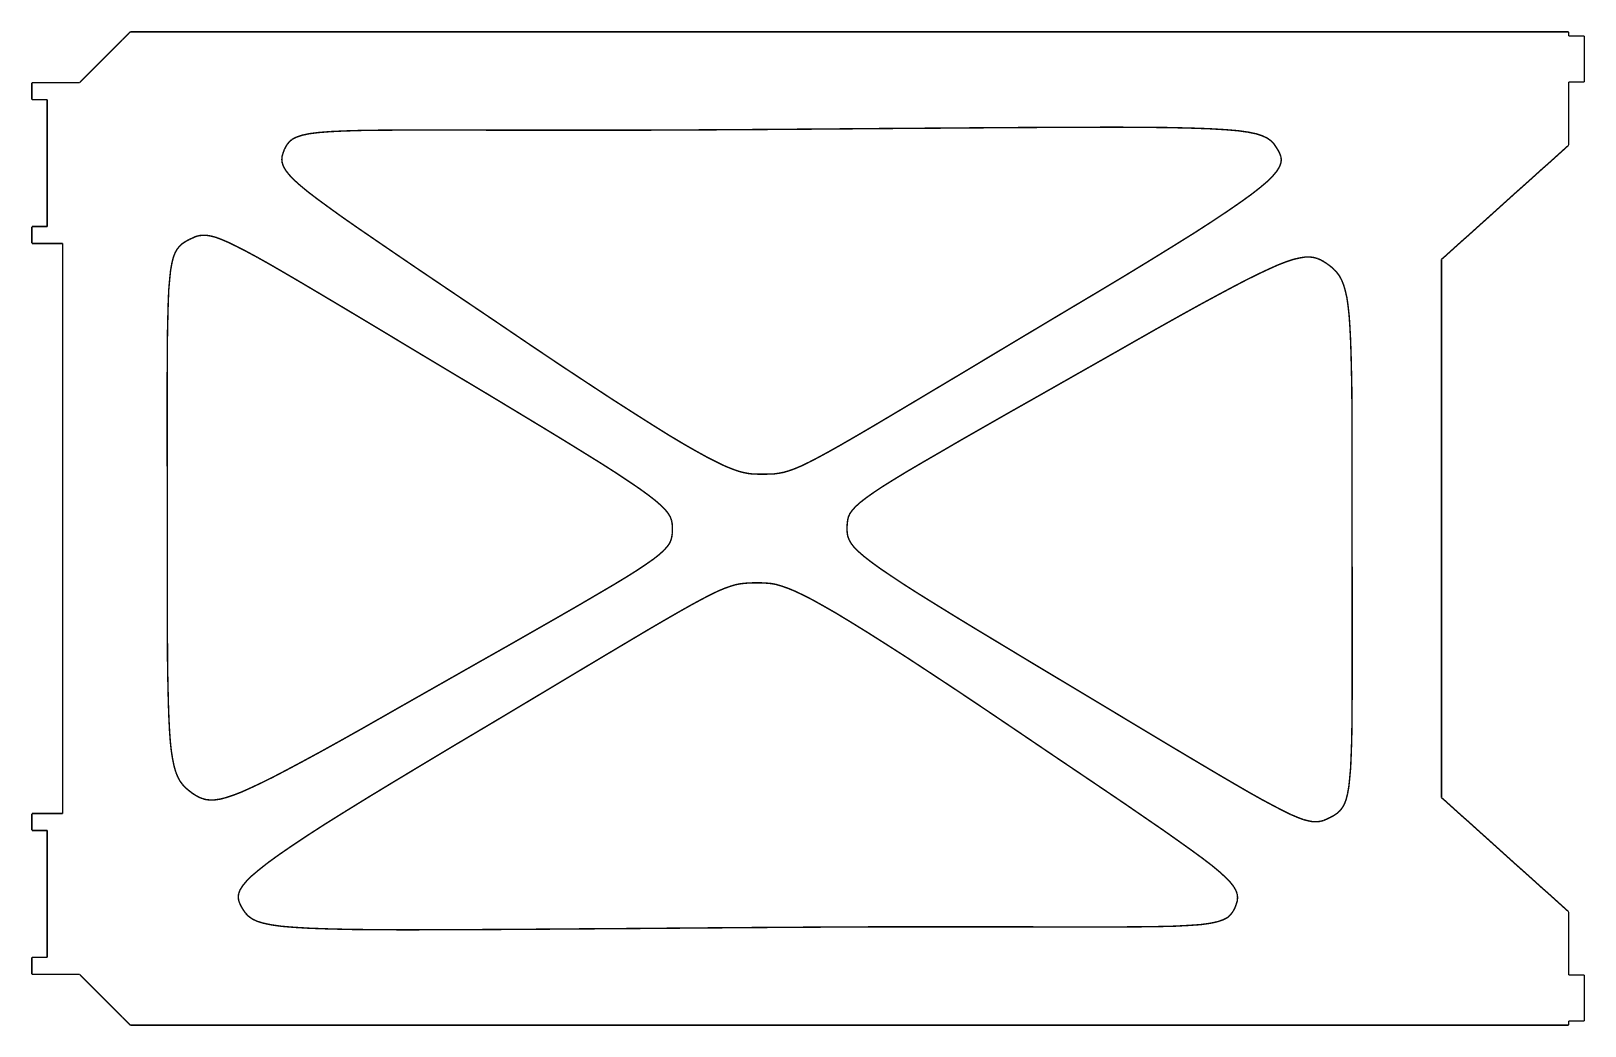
# Model space of a CAD drawing. Extents: x 0 to 19.7, y 0 to 31.3.
# Drawn here: x 0 to 11.94, y 15.75 to 23.4 of the extents above; entities that cross this region are included whole.
import ezdxf

# ---------------------------------------------------------------- set-up
doc = ezdxf.new("R2010")
doc.units = 0
doc.layers.get('0').update_dxf_attribs({"linetype": 'CONTINUOUS'})

msp = doc.modelspace()

# ---------------------------------------------------------------- linework, layer by layer
at = {"color": 0, "const_width": 0.0111}
for points in [[(0.626, 23.254), (0.653, 23.281)], [(0.653, 23.281), (0.679, 23.307)], [(0.679, 23.307), (0.702, 23.33)], [(0.702, 23.33), (0.722, 23.351)], [(0.722, 23.351), (0.739, 23.368)], [(0.739, 23.368), (0.752, 23.38)], [(0.752, 23.38), (0.76, 23.389)], [(0.76, 23.389), (0.763, 23.391)], [(0.763, 23.391), (0.843, 23.391)], [(0.843, 23.391), (1.073, 23.391)], [(1.073, 23.391), (1.435, 23.391)], [(1.435, 23.391), (1.913, 23.391)], [(1.913, 23.391), (2.49, 23.391)], [(2.49, 23.391), (3.151, 23.391)], [(3.151, 23.391), (3.877, 23.391)], [(3.877, 23.391), (4.654, 23.391)], [(4.654, 23.391), (5.464, 23.391)], [(5.464, 23.391), (6.29, 23.391)], [(6.29, 23.391), (7.116, 23.391)], [(7.116, 23.391), (7.926, 23.391)], [(7.926, 23.391), (8.702, 23.391)], [(8.702, 23.391), (9.429, 23.391)], [(9.429, 23.391), (10.089, 23.391)], [(10.089, 23.391), (10.667, 23.391)], [(10.667, 23.391), (11.145, 23.391)], [(11.145, 23.391), (11.507, 23.391)], [(11.507, 23.391), (11.736, 23.391)], [(11.736, 23.391), (11.816, 23.391)], [(11.816, 23.391), (11.816, 23.391)], [(11.816, 23.391), (11.816, 23.39)], [(11.816, 23.39), (11.816, 23.389)], [(11.816, 23.389), (11.816, 23.388)], [(11.816, 23.388), (11.816, 23.386)], [(11.816, 23.386), (11.816, 23.384)], [(11.816, 23.384), (11.816, 23.382)], [(11.816, 23.382), (11.816, 23.38)], [(11.816, 23.38), (11.816, 23.378)], [(11.816, 23.378), (11.816, 23.375)], [(11.816, 23.375), (11.816, 23.373)], [(11.816, 23.373), (11.816, 23.37)], [(11.816, 23.37), (11.816, 23.368)], [(11.816, 23.368), (11.816, 23.366)], [(11.816, 23.366), (11.816, 23.364)], [(11.816, 23.364), (11.816, 23.362)], [(11.816, 23.362), (11.816, 23.361)], [(11.816, 23.361), (11.816, 23.36)], [(11.816, 23.36), (11.816, 23.359)], [(11.816, 23.359), (11.816, 23.359)], [(11.816, 23.359), (11.817, 23.359)], [(11.817, 23.359), (11.82, 23.359)], [(11.82, 23.359), (11.824, 23.359)], [(11.824, 23.359), (11.829, 23.359)], [(11.829, 23.359), (11.835, 23.359)], [(11.835, 23.359), (11.842, 23.359)], [(11.842, 23.359), (11.85, 23.359)], [(11.85, 23.359), (11.858, 23.359)], [(11.858, 23.359), (11.867, 23.359)], [(11.867, 23.359), (11.876, 23.359)], [(11.876, 23.359), (11.884, 23.359)], [(11.884, 23.359), (11.893, 23.359)], [(11.893, 23.359), (11.901, 23.359)], [(11.901, 23.359), (11.909, 23.359)], [(11.909, 23.359), (11.916, 23.359)], [(11.916, 23.359), (11.922, 23.359)], [(11.922, 23.359), (11.928, 23.359)], [(11.928, 23.359), (11.931, 23.359)], [(11.931, 23.359), (11.934, 23.359)], [(11.934, 23.359), (11.935, 23.359)], [(11.935, 23.359), (11.935, 23.356)], [(11.935, 23.356), (11.935, 23.349)], [(11.935, 23.349), (11.935, 23.337)], [(11.935, 23.337), (11.935, 23.322)], [(11.935, 23.322), (11.935, 23.303)], [(11.935, 23.303), (11.935, 23.282)], [(11.935, 23.282), (11.935, 23.259)], [(0.51, 23.138), (0.539, 23.167)], [(0.539, 23.167), (0.568, 23.196)], [(0.568, 23.196), (0.597, 23.225)], [(0.597, 23.225), (0.626, 23.254)], [(11.935, 23.259), (11.935, 23.234)], [(11.935, 23.234), (11.935, 23.208)], [(11.935, 23.208), (11.935, 23.182)], [(11.935, 23.182), (11.935, 23.155)], [(0.396, 23.025), (0.413, 23.041)], [(0.413, 23.041), (0.434, 23.062)], [(0.434, 23.062), (0.457, 23.085)], [(0.457, 23.085), (0.483, 23.111)], [(0.483, 23.111), (0.51, 23.138)], [(11.935, 23.155), (11.935, 23.129)], [(11.935, 23.129), (11.935, 23.104)], [(11.935, 23.104), (11.935, 23.081)], [(11.935, 23.081), (11.935, 23.06)], [(11.935, 23.06), (11.935, 23.041)], [(11.935, 23.041), (11.935, 23.026)], [(0.006, 22.997), (0.006, 23)], [(0.006, 23), (0.006, 23.001)], [(0.006, 23.001), (0.008, 23.001)], [(0.006, 22.993), (0.006, 22.997)], [(0.006, 22.987), (0.006, 22.993)], [(0.006, 22.98), (0.006, 22.987)], [(0.006, 22.973), (0.006, 22.98)], [(0.006, 22.964), (0.006, 22.973)], [(0.006, 22.955), (0.006, 22.964)], [(0.006, 22.945), (0.006, 22.955)], [(0.006, 22.935), (0.006, 22.945)], [(0.006, 22.926), (0.006, 22.935)], [(0.006, 22.916), (0.006, 22.926)], [(0.008, 23.001), (0.016, 23.001)], [(0.016, 23.001), (0.028, 23.001)], [(0.028, 23.001), (0.044, 23.001)], [(0.044, 23.001), (0.063, 23.001)], [(0.063, 23.001), (0.085, 23.001)], [(0.085, 23.001), (0.109, 23.001)], [(0.109, 23.001), (0.135, 23.001)], [(0.135, 23.001), (0.162, 23.001)], [(0.162, 23.001), (0.189, 23.001)], [(0.189, 23.001), (0.217, 23.001)], [(0.217, 23.001), (0.243, 23.001)], [(0.243, 23.001), (0.269, 23.001)], [(0.269, 23.001), (0.293, 23.001)], [(0.293, 23.001), (0.315, 23.001)], [(0.315, 23.001), (0.334, 23.001)], [(0.334, 23.001), (0.35, 23.001)], [(0.35, 23.001), (0.362, 23.001)], [(0.362, 23.001), (0.37, 23.001)], [(0.37, 23.001), (0.373, 23.001)], [(0.373, 23.001), (0.375, 23.004)], [(0.375, 23.004), (0.384, 23.012)], [(0.384, 23.012), (0.396, 23.025)], [(11.817, 23.005), (11.816, 23.005)], [(11.816, 23.005), (11.816, 23.001)], [(11.816, 23.001), (11.816, 22.991)], [(11.816, 22.991), (11.816, 22.975)], [(11.816, 22.975), (11.816, 22.954)], [(11.816, 22.954), (11.816, 22.929)], [(11.816, 22.929), (11.816, 22.9)], [(11.82, 23.005), (11.817, 23.005)], [(11.824, 23.005), (11.82, 23.005)], [(11.829, 23.005), (11.824, 23.005)], [(11.835, 23.005), (11.829, 23.005)], [(11.842, 23.005), (11.835, 23.005)], [(11.85, 23.005), (11.842, 23.005)], [(11.858, 23.005), (11.85, 23.005)], [(11.867, 23.005), (11.858, 23.005)], [(11.876, 23.005), (11.867, 23.005)], [(11.884, 23.005), (11.876, 23.005)], [(11.893, 23.005), (11.884, 23.005)], [(11.901, 23.005), (11.893, 23.005)], [(11.909, 23.005), (11.901, 23.005)], [(11.916, 23.005), (11.909, 23.005)], [(11.922, 23.005), (11.916, 23.005)], [(11.928, 23.005), (11.922, 23.005)], [(11.931, 23.005), (11.928, 23.005)], [(11.934, 23.005), (11.931, 23.005)], [(11.935, 23.005), (11.934, 23.005)], [(11.935, 23.026), (11.935, 23.014)], [(11.935, 23.014), (11.935, 23.007)], [(11.935, 23.007), (11.935, 23.005)], [(0.006, 22.907), (0.006, 22.916)], [(0.006, 22.898), (0.006, 22.907)], [(0.006, 22.89), (0.006, 22.898)], [(0.006, 22.884), (0.006, 22.89)], [(0.006, 22.878), (0.006, 22.884)], [(0.006, 22.874), (0.006, 22.878)], [(0.006, 22.871), (0.006, 22.874)], [(0.006, 22.87), (0.006, 22.871)], [(0.006, 22.87), (0.006, 22.87)], [(0.009, 22.87), (0.006, 22.87)], [(0.013, 22.87), (0.009, 22.87)], [(0.018, 22.87), (0.013, 22.87)], [(0.024, 22.87), (0.018, 22.87)], [(0.031, 22.87), (0.024, 22.87)], [(0.039, 22.87), (0.031, 22.87)], [(0.047, 22.87), (0.039, 22.87)], [(0.056, 22.87), (0.047, 22.87)], [(0.065, 22.87), (0.056, 22.87)], [(0.073, 22.87), (0.065, 22.87)], [(0.082, 22.87), (0.073, 22.87)], [(0.09, 22.87), (0.082, 22.87)], [(0.098, 22.87), (0.09, 22.87)], [(0.105, 22.87), (0.098, 22.87)], [(0.111, 22.87), (0.105, 22.87)], [(0.116, 22.87), (0.111, 22.87)], [(0.12, 22.87), (0.116, 22.87)], [(0.123, 22.87), (0.12, 22.87)], [(0.124, 22.87), (0.123, 22.87)], [(0.124, 22.863), (0.124, 22.87)], [(0.124, 22.843), (0.124, 22.863)], [(0.124, 22.811), (0.124, 22.843)], [(0.124, 22.768), (0.124, 22.811)], [(11.816, 22.9), (11.816, 22.868)], [(11.816, 22.868), (11.816, 22.834)], [(11.816, 22.834), (11.816, 22.799)], [(0.124, 22.718), (0.124, 22.768)], [(0.124, 22.659), (0.124, 22.718)], [(11.816, 22.799), (11.816, 22.762)], [(11.816, 22.762), (11.816, 22.726)], [(11.816, 22.726), (11.816, 22.691)], [(11.816, 22.691), (11.816, 22.657)], [(0.124, 22.595), (0.124, 22.659)], [(0.124, 22.526), (0.124, 22.595)], [(1.981, 22.542), (2.005, 22.564)], [(2.005, 22.564), (2.038, 22.581)], [(2.038, 22.581), (2.082, 22.596)], [(2.082, 22.596), (2.139, 22.608)], [(2.139, 22.608), (2.211, 22.617)], [(2.211, 22.617), (2.301, 22.624)], [(2.301, 22.624), (2.41, 22.629)], [(2.41, 22.629), (2.542, 22.633)], [(2.542, 22.633), (2.698, 22.635)], [(2.698, 22.635), (2.881, 22.636)], [(2.881, 22.636), (3.094, 22.636)], [(3.094, 22.636), (3.337, 22.636)], [(3.337, 22.636), (3.615, 22.635)], [(3.615, 22.635), (3.929, 22.635)], [(3.929, 22.635), (4.28, 22.635)], [(4.28, 22.635), (4.673, 22.635)], [(4.673, 22.635), (5.109, 22.637)], [(5.109, 22.637), (5.589, 22.64)], [(5.589, 22.64), (6.114, 22.644)], [(6.114, 22.644), (6.589, 22.648)], [(6.589, 22.648), (7.017, 22.651)], [(7.017, 22.651), (7.4, 22.654)], [(7.4, 22.654), (7.742, 22.656)], [(7.742, 22.656), (8.044, 22.657)], [(8.044, 22.657), (8.309, 22.658)], [(8.309, 22.658), (8.541, 22.657)], [(8.541, 22.657), (8.74, 22.655)], [(8.74, 22.655), (8.911, 22.651)], [(8.911, 22.651), (9.054, 22.646)], [(9.054, 22.646), (9.174, 22.639)], [(9.174, 22.639), (9.272, 22.631)], [(9.272, 22.631), (9.351, 22.62)], [(9.351, 22.62), (9.414, 22.607)], [(9.414, 22.607), (9.462, 22.591)], [(9.462, 22.591), (9.499, 22.574)], [(9.499, 22.574), (9.528, 22.553)], [(11.816, 22.657), (11.816, 22.625)], [(11.816, 22.625), (11.816, 22.596)], [(11.816, 22.596), (11.816, 22.571)], [(11.816, 22.571), (11.816, 22.55)], [(0.124, 22.455), (0.124, 22.526)], [(0.124, 22.382), (0.124, 22.455)], [(1.929, 22.435), (1.937, 22.461)], [(1.937, 22.461), (1.947, 22.488)], [(1.947, 22.488), (1.962, 22.517)], [(1.962, 22.517), (1.981, 22.542)], [(9.528, 22.553), (9.55, 22.53)], [(9.568, 22.503), (9.55, 22.53)], [(9.568, 22.503), (9.583, 22.479)], [(9.583, 22.479), (9.595, 22.455)], [(9.595, 22.455), (9.604, 22.431)], [(11.757, 22.467), (11.715, 22.429)], [(11.789, 22.496), (11.757, 22.467)], [(11.809, 22.514), (11.789, 22.496)], [(11.816, 22.52), (11.809, 22.514)], [(11.816, 22.55), (11.816, 22.534)], [(11.816, 22.534), (11.816, 22.524)], [(11.816, 22.524), (11.816, 22.52)], [(0.124, 22.309), (0.124, 22.382)], [(1.927, 22.409), (1.929, 22.435)], [(1.93, 22.382), (1.927, 22.409)], [(1.94, 22.355), (1.93, 22.382)], [(1.958, 22.324), (1.94, 22.355)], [(1.984, 22.291), (1.958, 22.324)], [(9.592, 22.351), (9.572, 22.319)], [(9.603, 22.38), (9.592, 22.351)], [(9.604, 22.431), (9.607, 22.406)], [(9.607, 22.406), (9.603, 22.38)], [(11.605, 22.331), (11.541, 22.273)], [(11.664, 22.383), (11.605, 22.331)], [(11.715, 22.429), (11.664, 22.383)], [(0.124, 22.238), (0.124, 22.309)], [(0.124, 22.169), (0.124, 22.238)], [(2.02, 22.253), (1.984, 22.291)], [(2.067, 22.211), (2.02, 22.253)], [(2.126, 22.162), (2.067, 22.211)], [(9.501, 22.242), (9.447, 22.196)], [(9.542, 22.283), (9.501, 22.242)], [(9.572, 22.319), (9.542, 22.283)], [(11.472, 22.211), (11.4, 22.147)], [(11.541, 22.273), (11.472, 22.211)], [(0.124, 22.105), (0.124, 22.169)], [(0.124, 22.046), (0.124, 22.105)], [(2.198, 22.107), (2.126, 22.162)], [(2.284, 22.044), (2.198, 22.107)], [(9.378, 22.142), (9.295, 22.082)], [(9.447, 22.196), (9.378, 22.142)], [(11.4, 22.147), (11.327, 22.081)], [(0.124, 21.995), (0.124, 22.046)], [(0.124, 21.953), (0.124, 21.995)], [(2.385, 21.971), (2.284, 22.044)], [(2.501, 21.89), (2.385, 21.971)], [(9.195, 22.013), (9.078, 21.935)], [(9.295, 22.082), (9.195, 22.013)], [(11.254, 22.015), (11.183, 21.951)], [(11.327, 22.081), (11.254, 22.015)], [(0.006, 21.893), (0.006, 21.894)], [(0.006, 21.894), (0.006, 21.894)], [(0.006, 21.89), (0.006, 21.893)], [(0.006, 21.886), (0.006, 21.89)], [(0.006, 21.88), (0.006, 21.886)], [(0.006, 21.874), (0.006, 21.88)], [(0.006, 21.866), (0.006, 21.874)], [(0.006, 21.857), (0.006, 21.866)], [(0.006, 21.848), (0.006, 21.857)], [(0.006, 21.839), (0.006, 21.848)], [(0.006, 21.894), (0.009, 21.894)], [(0.009, 21.894), (0.013, 21.894)], [(0.013, 21.894), (0.018, 21.894)], [(0.018, 21.894), (0.024, 21.894)], [(0.024, 21.894), (0.031, 21.894)], [(0.031, 21.894), (0.039, 21.894)], [(0.039, 21.894), (0.047, 21.894)], [(0.047, 21.894), (0.056, 21.894)], [(0.056, 21.894), (0.065, 21.894)], [(0.065, 21.894), (0.073, 21.894)], [(0.073, 21.894), (0.082, 21.894)], [(0.082, 21.894), (0.09, 21.894)], [(0.09, 21.894), (0.098, 21.894)], [(0.098, 21.894), (0.105, 21.894)], [(0.105, 21.894), (0.111, 21.894)], [(0.111, 21.894), (0.116, 21.894)], [(0.116, 21.894), (0.12, 21.894)], [(0.12, 21.894), (0.123, 21.894)], [(0.123, 21.894), (0.124, 21.894)], [(0.124, 21.921), (0.124, 21.953)], [(0.124, 21.901), (0.124, 21.921)], [(0.124, 21.894), (0.124, 21.901)], [(2.635, 21.798), (2.501, 21.89)], [(8.942, 21.847), (8.785, 21.749)], [(9.078, 21.935), (8.942, 21.847)], [(11.114, 21.889), (11.05, 21.831)], [(11.183, 21.951), (11.114, 21.889)], [(0.006, 21.829), (0.006, 21.839)], [(0.006, 21.819), (0.006, 21.829)], [(0.006, 21.81), (0.006, 21.819)], [(0.006, 21.801), (0.006, 21.81)], [(0.006, 21.792), (0.006, 21.801)], [(0.006, 21.784), (0.006, 21.792)], [(0.006, 21.777), (0.006, 21.784)], [(0.006, 21.772), (0.006, 21.777)], [(0.006, 21.768), (0.006, 21.772)], [(0.006, 21.765), (0.006, 21.768)], [(0.006, 21.764), (0.006, 21.765)], [(0.007, 21.764), (0.006, 21.764)], [(0.012, 21.764), (0.007, 21.764)], [(0.02, 21.764), (0.012, 21.764)], [(0.03, 21.764), (0.02, 21.764)], [(0.042, 21.764), (0.03, 21.764)], [(0.057, 21.764), (0.042, 21.764)], [(0.072, 21.764), (0.057, 21.764)], [(0.089, 21.764), (0.072, 21.764)], [(0.106, 21.764), (0.089, 21.764)], [(0.124, 21.764), (0.106, 21.764)], [(0.141, 21.764), (0.124, 21.764)], [(0.159, 21.764), (0.141, 21.764)], [(0.175, 21.764), (0.159, 21.764)], [(0.191, 21.764), (0.175, 21.764)], [(0.205, 21.764), (0.191, 21.764)], [(0.217, 21.764), (0.205, 21.764)], [(0.227, 21.764), (0.217, 21.764)], [(0.235, 21.764), (0.227, 21.764)], [(0.24, 21.764), (0.235, 21.764)], [(0.242, 21.764), (0.24, 21.764)], [(0.242, 21.732), (0.242, 21.764)], [(0.242, 21.641), (0.242, 21.732)], [(1.123, 21.721), (1.142, 21.744)], [(1.142, 21.744), (1.163, 21.763)], [(1.163, 21.763), (1.187, 21.779)], [(1.215, 21.794), (1.187, 21.779)], [(1.215, 21.794), (1.241, 21.806)], [(1.241, 21.806), (1.265, 21.817)], [(1.265, 21.817), (1.29, 21.824)], [(1.29, 21.824), (1.317, 21.827)], [(1.317, 21.827), (1.347, 21.827)], [(1.347, 21.827), (1.381, 21.821)], [(1.381, 21.821), (1.42, 21.811)], [(1.42, 21.811), (1.465, 21.794)], [(1.465, 21.794), (1.519, 21.771)], [(1.519, 21.771), (1.582, 21.74)], [(1.582, 21.74), (1.656, 21.702)], [(2.787, 21.694), (2.635, 21.798)], [(8.785, 21.749), (8.607, 21.639)], [(10.94, 21.733), (10.898, 21.695)], [(10.991, 21.779), (10.94, 21.733)], [(11.05, 21.831), (10.991, 21.779)], [(0.242, 21.498), (0.242, 21.641)], [(1.072, 21.557), (1.082, 21.612)], [(1.082, 21.612), (1.093, 21.657)], [(1.093, 21.657), (1.107, 21.693)], [(1.107, 21.693), (1.123, 21.721)], [(1.656, 21.702), (1.741, 21.656)], [(1.741, 21.656), (1.839, 21.601)], [(2.957, 21.578), (2.787, 21.694)], [(8.607, 21.639), (8.407, 21.517)], [(9.582, 21.599), (9.644, 21.623)], [(9.644, 21.623), (9.698, 21.641)], [(9.698, 21.641), (9.745, 21.652)], [(9.745, 21.652), (9.786, 21.659)], [(9.786, 21.659), (9.822, 21.66)], [(9.822, 21.66), (9.853, 21.657)], [(9.853, 21.657), (9.882, 21.649)], [(9.882, 21.649), (9.909, 21.638)], [(9.909, 21.638), (9.934, 21.624)], [(9.934, 21.624), (9.96, 21.607)], [(9.96, 21.607), (9.988, 21.586)], [(10.845, 21.648), (10.838, 21.642)], [(10.838, 21.642), (10.838, 21.611)], [(10.838, 21.611), (10.838, 21.526)], [(10.866, 21.666), (10.845, 21.648)], [(10.898, 21.695), (10.866, 21.666)], [(0.242, 21.308), (0.242, 21.498)], [(1.058, 21.409), (1.065, 21.489)], [(1.065, 21.489), (1.072, 21.557)], [(1.839, 21.601), (1.951, 21.536)], [(1.951, 21.536), (2.079, 21.461)], [(3.148, 21.449), (2.957, 21.578)], [(8.407, 21.517), (8.182, 21.382)], [(9.337, 21.483), (9.43, 21.529)], [(9.43, 21.529), (9.511, 21.567)], [(9.511, 21.567), (9.582, 21.599)], [(9.988, 21.586), (10.012, 21.565)], [(10.012, 21.565), (10.034, 21.541)], [(10.034, 21.541), (10.054, 21.514)], [(10.054, 21.514), (10.071, 21.482)], [(10.838, 21.526), (10.838, 21.39)], [(1.054, 21.313), (1.058, 21.409)], [(2.079, 21.461), (2.224, 21.375)], [(2.224, 21.375), (2.387, 21.278)], [(3.36, 21.306), (3.148, 21.449)], [(8.182, 21.382), (7.932, 21.233)], [(9.114, 21.365), (9.232, 21.428)], [(9.232, 21.428), (9.337, 21.483)], [(10.071, 21.482), (10.086, 21.445)], [(10.086, 21.445), (10.099, 21.4)], [(10.099, 21.4), (10.111, 21.347)], [(10.838, 21.39), (10.838, 21.211)], [(0.242, 21.079), (0.242, 21.308)], [(1.051, 21.201), (1.054, 21.313)], [(2.387, 21.278), (2.569, 21.169)], [(3.594, 21.148), (3.36, 21.306)], [(8.833, 21.211), (8.981, 21.293)], [(8.981, 21.293), (9.114, 21.365)], [(10.111, 21.347), (10.12, 21.285)], [(10.12, 21.285), (10.128, 21.212)], [(1.048, 21.07), (1.051, 21.201)], [(2.569, 21.169), (2.772, 21.047)], [(3.846, 20.977), (3.594, 21.148)], [(7.932, 21.233), (7.646, 21.062)], [(8.669, 21.119), (8.833, 21.211)], [(10.128, 21.212), (10.134, 21.127)], [(10.838, 21.211), (10.838, 20.995)], [(0.242, 20.817), (0.242, 21.079)], [(1.047, 20.92), (1.048, 21.07)], [(2.772, 21.047), (2.996, 20.912)], [(7.646, 21.062), (7.387, 20.907)], [(8.288, 20.902), (8.488, 21.016)], [(8.488, 21.016), (8.669, 21.119)], [(10.134, 21.127), (10.139, 21.029)], [(10.139, 21.029), (10.143, 20.916)], [(1.046, 20.749), (1.047, 20.92)], [(2.996, 20.912), (3.268, 20.749)], [(4.074, 20.824), (3.846, 20.977)], [(7.387, 20.907), (7.156, 20.768)], [(8.006, 20.742), (8.288, 20.902)], [(10.143, 20.916), (10.146, 20.788)], [(10.838, 20.995), (10.838, 20.748)], [(0.242, 20.529), (0.242, 20.817)], [(4.28, 20.688), (4.074, 20.824)], [(10.146, 20.788), (10.149, 20.643)], [(1.046, 20.555), (1.046, 20.749)], [(3.268, 20.749), (3.514, 20.602)], [(4.464, 20.567), (4.28, 20.688)], [(7.156, 20.768), (6.948, 20.644)], [(7.751, 20.597), (8.006, 20.742)], [(10.838, 20.748), (10.838, 20.476)], [(1.046, 20.336), (1.046, 20.555)], [(3.514, 20.602), (3.734, 20.469)], [(4.628, 20.462), (4.464, 20.567)], [(6.764, 20.534), (6.601, 20.437)], [(6.948, 20.644), (6.764, 20.534)], [(7.523, 20.468), (7.751, 20.597)], [(10.149, 20.643), (10.15, 20.48)], [(0.242, 20.221), (0.242, 20.529)], [(3.734, 20.469), (3.929, 20.351)], [(4.773, 20.37), (4.628, 20.462)], [(6.601, 20.437), (6.458, 20.352)], [(7.32, 20.352), (7.523, 20.468)], [(10.15, 20.48), (10.151, 20.298)], [(10.838, 20.476), (10.838, 20.185)], [(1.046, 20.092), (1.046, 20.336)], [(3.929, 20.351), (4.103, 20.245)], [(4.901, 20.29), (4.773, 20.37)], [(6.458, 20.352), (6.333, 20.279)], [(7.14, 20.249), (7.32, 20.352)], [(10.151, 20.298), (10.151, 20.096)], [(0.242, 19.9), (0.242, 20.221)], [(4.103, 20.245), (4.255, 20.151)], [(5.013, 20.223), (4.901, 20.29)], [(5.111, 20.167), (5.013, 20.223)], [(6.224, 20.216), (6.13, 20.163)], [(6.333, 20.279), (6.224, 20.216)], [(6.982, 20.157), (7.14, 20.249)], [(10.838, 20.185), (10.838, 19.882)], [(1.047, 19.821), (1.046, 20.092)], [(4.255, 20.151), (4.387, 20.069)], [(4.387, 20.069), (4.501, 19.996)], [(5.196, 20.12), (5.111, 20.167)], [(5.269, 20.083), (5.196, 20.12)], [(5.331, 20.053), (5.269, 20.083)], [(5.92, 20.054), (5.868, 20.032)], [(5.98, 20.083), (5.92, 20.054)], [(6.049, 20.119), (5.98, 20.083)], [(6.13, 20.163), (6.049, 20.119)], [(6.725, 20.007), (6.844, 20.077)], [(6.844, 20.077), (6.982, 20.157)], [(10.151, 20.096), (10.151, 19.872)], [(4.501, 19.996), (4.597, 19.932)], [(5.385, 20.031), (5.331, 20.053)], [(5.432, 20.014), (5.385, 20.031)], [(5.472, 20.003), (5.432, 20.014)], [(5.508, 19.996), (5.472, 20.003)], [(5.54, 19.992), (5.508, 19.996)], [(5.571, 19.991), (5.54, 19.992)], [(5.601, 19.99), (5.571, 19.991)], [(5.633, 19.99), (5.601, 19.99)], [(5.671, 19.991), (5.633, 19.99)], [(5.708, 19.992), (5.671, 19.991)], [(5.744, 19.997), (5.708, 19.992)], [(5.782, 20.004), (5.744, 19.997)], [(5.823, 20.016), (5.782, 20.004)], [(5.868, 20.032), (5.823, 20.016)], [(6.54, 19.893), (6.625, 19.946)], [(6.625, 19.946), (6.725, 20.007)], [(0.242, 19.573), (0.242, 19.9)], [(1.047, 19.52), (1.047, 19.821)], [(4.597, 19.932), (4.678, 19.877)], [(4.678, 19.877), (4.745, 19.828)], [(4.745, 19.828), (4.799, 19.786)], [(6.414, 19.806), (6.47, 19.846)], [(6.47, 19.846), (6.54, 19.893)], [(10.151, 19.872), (10.151, 19.625)], [(10.838, 19.882), (10.838, 19.573)], [(4.799, 19.786), (4.841, 19.749)], [(4.841, 19.749), (4.873, 19.717)], [(4.873, 19.717), (4.896, 19.688)], [(6.292, 19.687), (6.31, 19.712)], [(6.31, 19.712), (6.335, 19.74)], [(6.335, 19.74), (6.369, 19.771)], [(6.369, 19.771), (6.414, 19.806)], [(4.896, 19.688), (4.912, 19.661)], [(4.912, 19.661), (4.921, 19.636)], [(4.921, 19.636), (4.926, 19.611)], [(4.926, 19.611), (4.928, 19.586)], [(4.928, 19.586), (4.928, 19.559)], [(6.27, 19.586), (6.272, 19.613)], [(6.27, 19.559), (6.27, 19.586)], [(6.272, 19.613), (6.275, 19.638)], [(6.275, 19.638), (6.281, 19.662)], [(6.281, 19.662), (6.292, 19.687)], [(10.151, 19.625), (10.151, 19.324)], [(0.242, 19.245), (0.242, 19.573)], [(1.047, 19.273), (1.047, 19.52)], [(4.906, 19.458), (4.888, 19.433)], [(4.917, 19.483), (4.906, 19.458)], [(4.923, 19.507), (4.917, 19.483)], [(4.927, 19.532), (4.923, 19.507)], [(4.928, 19.559), (4.927, 19.532)], [(6.272, 19.534), (6.27, 19.559)], [(6.277, 19.509), (6.272, 19.534)], [(6.287, 19.484), (6.277, 19.509)], [(6.302, 19.457), (6.287, 19.484)], [(6.325, 19.428), (6.302, 19.457)], [(10.838, 19.573), (10.838, 19.263)], [(4.785, 19.339), (4.728, 19.299)], [(4.829, 19.374), (4.785, 19.339)], [(4.863, 19.405), (4.829, 19.374)], [(4.888, 19.433), (4.863, 19.405)], [(6.357, 19.396), (6.325, 19.428)], [(6.399, 19.359), (6.357, 19.396)], [(6.453, 19.317), (6.399, 19.359)], [(0.242, 18.924), (0.242, 19.245)], [(1.047, 19.049), (1.047, 19.273)], [(4.658, 19.252), (4.574, 19.199)], [(4.728, 19.299), (4.658, 19.252)], [(6.52, 19.268), (6.453, 19.317)], [(6.601, 19.213), (6.52, 19.268)], [(10.151, 19.324), (10.152, 19.053)], [(10.838, 19.263), (10.838, 18.96)], [(4.473, 19.138), (4.354, 19.068)], [(4.574, 19.199), (4.473, 19.138)], [(5.278, 19.091), (5.33, 19.113)], [(5.33, 19.113), (5.376, 19.129)], [(5.376, 19.129), (5.416, 19.141)], [(5.416, 19.141), (5.454, 19.148)], [(5.454, 19.148), (5.49, 19.152)], [(5.49, 19.152), (5.527, 19.154)], [(5.527, 19.154), (5.566, 19.155)], [(5.566, 19.155), (5.597, 19.155)], [(5.597, 19.155), (5.627, 19.154)], [(5.627, 19.154), (5.658, 19.152)], [(5.658, 19.152), (5.69, 19.149)], [(5.69, 19.149), (5.726, 19.142)], [(5.726, 19.142), (5.767, 19.13)], [(5.767, 19.13), (5.813, 19.114)], [(5.813, 19.114), (5.867, 19.092)], [(6.697, 19.149), (6.601, 19.213)], [(6.811, 19.076), (6.697, 19.149)], [(1.047, 18.847), (1.047, 19.049)], [(4.216, 18.987), (4.058, 18.896)], [(4.354, 19.068), (4.216, 18.987)], [(4.974, 18.929), (5.068, 18.982)], [(5.068, 18.982), (5.149, 19.026)], [(5.149, 19.026), (5.218, 19.062)], [(5.218, 19.062), (5.278, 19.091)], [(5.867, 19.092), (5.93, 19.062)], [(5.93, 19.062), (6.003, 19.025)], [(6.003, 19.025), (6.087, 18.978)], [(6.943, 18.994), (6.811, 19.076)], [(7.095, 18.9), (6.943, 18.994)], [(10.152, 19.053), (10.152, 18.809)], [(0.242, 18.616), (0.242, 18.924)], [(4.058, 18.896), (3.878, 18.793)], [(4.74, 18.793), (4.865, 18.866)], [(4.865, 18.866), (4.974, 18.929)], [(6.087, 18.978), (6.185, 18.922)], [(6.185, 18.922), (6.297, 18.854)], [(7.269, 18.794), (7.095, 18.9)], [(10.838, 18.96), (10.838, 18.669)], [(1.048, 18.665), (1.047, 18.847)], [(3.878, 18.793), (3.675, 18.677)], [(4.597, 18.708), (4.74, 18.793)], [(6.297, 18.854), (6.425, 18.775)], [(6.425, 18.775), (6.57, 18.683)], [(7.465, 18.676), (7.269, 18.794)], [(10.152, 18.809), (10.152, 18.59)], [(1.049, 18.502), (1.048, 18.665)], [(3.675, 18.677), (3.447, 18.548)], [(4.434, 18.611), (4.597, 18.708)], [(6.57, 18.683), (6.734, 18.578)], [(7.685, 18.543), (7.465, 18.676)], [(10.838, 18.669), (10.838, 18.397)], [(0.242, 18.328), (0.242, 18.616)], [(1.052, 18.357), (1.049, 18.502)], [(3.447, 18.548), (3.192, 18.403)], [(4.25, 18.501), (4.434, 18.611)], [(6.734, 18.578), (6.918, 18.457)], [(7.93, 18.396), (7.685, 18.543)], [(10.152, 18.59), (10.152, 18.396)], [(3.192, 18.403), (2.91, 18.243)], [(4.043, 18.377), (4.25, 18.501)], [(6.918, 18.457), (7.124, 18.321)], [(8.202, 18.233), (7.93, 18.396)], [(10.152, 18.396), (10.151, 18.225)], [(10.838, 18.397), (10.838, 18.15)], [(0.242, 18.066), (0.242, 18.328)], [(1.055, 18.229), (1.052, 18.357)], [(3.811, 18.238), (4.043, 18.377)], [(7.124, 18.321), (7.352, 18.168)], [(1.059, 18.116), (1.055, 18.229)], [(2.91, 18.243), (2.71, 18.129)], [(3.552, 18.083), (3.811, 18.238)], [(7.352, 18.168), (7.605, 17.997)], [(8.426, 18.098), (8.202, 18.233)], [(10.151, 18.225), (10.15, 18.075)], [(10.838, 18.15), (10.838, 17.934)], [(0.242, 17.837), (0.242, 18.066)], [(1.064, 18.018), (1.059, 18.116)], [(2.529, 18.026), (2.365, 17.934)], [(2.71, 18.129), (2.529, 18.026)], [(3.266, 17.913), (3.552, 18.083)], [(8.629, 17.976), (8.426, 18.098)], [(10.15, 18.075), (10.148, 17.944)], [(1.07, 17.933), (1.064, 18.018)], [(1.078, 17.86), (1.07, 17.933)], [(2.365, 17.934), (2.217, 17.852)], [(3.016, 17.763), (3.266, 17.913)], [(7.605, 17.997), (7.838, 17.839)], [(8.811, 17.867), (8.629, 17.976)], [(10.148, 17.944), (10.144, 17.832)], [(10.838, 17.934), (10.838, 17.755)], [(0.242, 17.647), (0.242, 17.837)], [(1.088, 17.798), (1.078, 17.86)], [(1.099, 17.745), (1.088, 17.798)], [(2.217, 17.852), (2.084, 17.78)], [(7.838, 17.839), (8.05, 17.696)], [(8.974, 17.77), (8.811, 17.867)], [(10.144, 17.832), (10.14, 17.736)], [(1.112, 17.7), (1.099, 17.745)], [(1.127, 17.663), (1.112, 17.7)], [(1.966, 17.717), (1.861, 17.662)], [(2.084, 17.78), (1.966, 17.717)], [(2.792, 17.628), (3.016, 17.763)], [(8.05, 17.696), (8.241, 17.567)], [(9.119, 17.684), (8.974, 17.77)], [(9.247, 17.609), (9.119, 17.684)], [(10.14, 17.736), (10.133, 17.656)], [(10.838, 17.755), (10.838, 17.619)], [(0.242, 17.504), (0.242, 17.647)], [(1.144, 17.631), (1.127, 17.663)], [(1.164, 17.604), (1.144, 17.631)], [(1.186, 17.58), (1.164, 17.604)], [(1.211, 17.559), (1.186, 17.58)], [(1.238, 17.538), (1.211, 17.559)], [(1.687, 17.578), (1.616, 17.546)], [(1.768, 17.616), (1.687, 17.578)], [(1.861, 17.662), (1.768, 17.616)], [(2.591, 17.506), (2.792, 17.628)], [(8.241, 17.567), (8.412, 17.451)], [(9.359, 17.544), (9.247, 17.609)], [(10.126, 17.588), (10.116, 17.533)], [(10.133, 17.656), (10.126, 17.588)], [(10.838, 17.619), (10.838, 17.534)], [(0.242, 17.413), (0.242, 17.504)], [(1.264, 17.521), (1.238, 17.538)], [(1.289, 17.507), (1.264, 17.521)], [(1.316, 17.496), (1.289, 17.507)], [(1.345, 17.488), (1.316, 17.496)], [(1.376, 17.485), (1.345, 17.488)], [(1.412, 17.486), (1.376, 17.485)], [(1.453, 17.492), (1.412, 17.486)], [(1.5, 17.504), (1.453, 17.492)], [(1.554, 17.522), (1.5, 17.504)], [(1.616, 17.546), (1.554, 17.522)], [(2.413, 17.396), (2.591, 17.506)], [(8.412, 17.451), (8.563, 17.347)], [(9.457, 17.489), (9.359, 17.544)], [(9.543, 17.443), (9.457, 17.489)], [(9.616, 17.405), (9.543, 17.443)], [(10.091, 17.452), (10.075, 17.424)], [(10.105, 17.488), (10.091, 17.452)], [(10.116, 17.533), (10.105, 17.488)], [(10.838, 17.534), (10.838, 17.503)], [(10.838, 17.503), (10.845, 17.497)], [(10.845, 17.497), (10.866, 17.479)], [(10.866, 17.479), (10.898, 17.45)], [(10.898, 17.45), (10.94, 17.412)], [(0.006, 17.377), (0.006, 17.38)], [(0.006, 17.38), (0.006, 17.381)], [(0.006, 17.381), (0.007, 17.381)], [(0.006, 17.373), (0.006, 17.377)], [(0.006, 17.367), (0.006, 17.373)], [(0.006, 17.361), (0.006, 17.367)], [(0.006, 17.353), (0.006, 17.361)], [(0.006, 17.344), (0.006, 17.353)], [(0.006, 17.335), (0.006, 17.344)], [(0.006, 17.326), (0.006, 17.335)], [(0.006, 17.316), (0.006, 17.326)], [(0.006, 17.306), (0.006, 17.316)], [(0.007, 17.381), (0.012, 17.381)], [(0.012, 17.381), (0.02, 17.381)], [(0.02, 17.381), (0.03, 17.381)], [(0.03, 17.381), (0.042, 17.381)], [(0.042, 17.381), (0.057, 17.381)], [(0.057, 17.381), (0.072, 17.381)], [(0.072, 17.381), (0.089, 17.381)], [(0.089, 17.381), (0.106, 17.381)], [(0.106, 17.381), (0.124, 17.381)], [(0.124, 17.381), (0.141, 17.381)], [(0.141, 17.381), (0.159, 17.381)], [(0.159, 17.381), (0.175, 17.381)], [(0.175, 17.381), (0.191, 17.381)], [(0.191, 17.381), (0.205, 17.381)], [(0.205, 17.381), (0.217, 17.381)], [(0.217, 17.381), (0.227, 17.381)], [(0.227, 17.381), (0.235, 17.381)], [(0.235, 17.381), (0.24, 17.381)], [(0.24, 17.381), (0.242, 17.381)], [(0.242, 17.381), (0.242, 17.413)], [(2.256, 17.298), (2.413, 17.396)], [(8.563, 17.347), (8.697, 17.255)], [(9.679, 17.374), (9.616, 17.405)], [(9.733, 17.351), (9.679, 17.374)], [(9.778, 17.334), (9.733, 17.351)], [(9.818, 17.324), (9.778, 17.334)], [(9.851, 17.318), (9.818, 17.324)], [(9.881, 17.318), (9.851, 17.318)], [(9.908, 17.321), (9.881, 17.318)], [(9.933, 17.328), (9.908, 17.321)], [(9.958, 17.339), (9.933, 17.328)], [(9.983, 17.351), (9.958, 17.339)], [(9.983, 17.351), (10.011, 17.366)], [(10.035, 17.382), (10.011, 17.366)], [(10.056, 17.401), (10.035, 17.382)], [(10.075, 17.424), (10.056, 17.401)], [(10.94, 17.412), (10.991, 17.366)], [(10.991, 17.366), (11.05, 17.314)], [(11.05, 17.314), (11.114, 17.256)], [(0.006, 17.297), (0.006, 17.306)], [(0.006, 17.288), (0.006, 17.297)], [(0.006, 17.279), (0.006, 17.288)], [(0.006, 17.271), (0.006, 17.279)], [(0.006, 17.265), (0.006, 17.271)], [(0.006, 17.259), (0.006, 17.265)], [(0.006, 17.255), (0.006, 17.259)], [(0.006, 17.252), (0.006, 17.255)], [(0.006, 17.251), (0.006, 17.251)], [(0.006, 17.251), (0.006, 17.252)], [(0.009, 17.251), (0.006, 17.251)], [(0.013, 17.251), (0.009, 17.251)], [(0.018, 17.251), (0.013, 17.251)], [(0.024, 17.251), (0.018, 17.251)], [(0.031, 17.251), (0.024, 17.251)], [(0.039, 17.251), (0.031, 17.251)], [(0.047, 17.251), (0.039, 17.251)], [(0.056, 17.251), (0.047, 17.251)], [(0.065, 17.251), (0.056, 17.251)], [(0.073, 17.251), (0.065, 17.251)], [(0.082, 17.251), (0.073, 17.251)], [(0.09, 17.251), (0.082, 17.251)], [(0.098, 17.251), (0.09, 17.251)], [(0.105, 17.251), (0.098, 17.251)], [(0.111, 17.251), (0.105, 17.251)], [(0.116, 17.251), (0.111, 17.251)], [(0.12, 17.251), (0.116, 17.251)], [(0.123, 17.251), (0.12, 17.251)], [(0.124, 17.251), (0.123, 17.251)], [(0.124, 17.244), (0.124, 17.251)], [(0.124, 17.224), (0.124, 17.244)], [(0.124, 17.192), (0.124, 17.224)], [(0.124, 17.15), (0.124, 17.192)], [(2.003, 17.132), (2.12, 17.21)], [(2.12, 17.21), (2.256, 17.298)], [(8.697, 17.255), (8.813, 17.173)], [(11.114, 17.256), (11.183, 17.194)], [(11.183, 17.194), (11.254, 17.13)], [(0.124, 17.099), (0.124, 17.15)], [(0.124, 17.04), (0.124, 17.099)], [(1.903, 17.063), (2.003, 17.132)], [(8.813, 17.173), (8.914, 17.101)], [(8.914, 17.101), (9, 17.038)], [(11.254, 17.13), (11.327, 17.064)], [(0.124, 16.976), (0.124, 17.04)], [(0.124, 16.907), (0.124, 16.976)], [(1.752, 16.949), (1.82, 17.003)], [(1.82, 17.003), (1.903, 17.063)], [(9, 17.038), (9.072, 16.983)], [(9.072, 16.983), (9.131, 16.934)], [(11.327, 17.064), (11.4, 16.998)], [(11.4, 16.998), (11.472, 16.934)], [(0.124, 16.836), (0.124, 16.907)], [(0.124, 16.763), (0.124, 16.836)], [(1.626, 16.826), (1.656, 16.862)], [(1.656, 16.862), (1.697, 16.903)], [(1.697, 16.903), (1.752, 16.949)], [(9.131, 16.934), (9.178, 16.891)], [(9.178, 16.891), (9.214, 16.854)], [(9.214, 16.854), (9.241, 16.82)], [(11.472, 16.934), (11.541, 16.872)], [(11.541, 16.872), (11.605, 16.814)], [(0.124, 16.69), (0.124, 16.763)], [(1.592, 16.739), (1.595, 16.765)], [(1.595, 16.714), (1.592, 16.739)], [(1.595, 16.765), (1.606, 16.794)], [(1.603, 16.69), (1.595, 16.714)], [(1.606, 16.794), (1.626, 16.826)], [(9.241, 16.82), (9.258, 16.79)], [(9.258, 16.79), (9.268, 16.763)], [(9.268, 16.763), (9.271, 16.736)], [(9.271, 16.736), (9.269, 16.71)], [(11.605, 16.814), (11.664, 16.762)], [(11.664, 16.762), (11.715, 16.716)], [(11.715, 16.716), (11.757, 16.678)], [(0.124, 16.619), (0.124, 16.69)], [(0.124, 16.55), (0.124, 16.619)], [(1.615, 16.666), (1.603, 16.69)], [(1.63, 16.641), (1.615, 16.666)], [(1.63, 16.641), (1.648, 16.615)], [(1.67, 16.592), (1.648, 16.615)], [(1.699, 16.571), (1.67, 16.592)], [(9.217, 16.603), (9.193, 16.581)], [(9.236, 16.628), (9.217, 16.603)], [(9.251, 16.657), (9.236, 16.628)], [(9.261, 16.684), (9.251, 16.657)], [(9.269, 16.71), (9.261, 16.684)], [(11.757, 16.678), (11.789, 16.649)], [(11.789, 16.649), (11.809, 16.631)], [(11.809, 16.631), (11.816, 16.625)], [(11.816, 16.625), (11.816, 16.621)], [(11.816, 16.621), (11.816, 16.611)], [(11.816, 16.611), (11.816, 16.595)], [(11.816, 16.595), (11.816, 16.574)], [(0.124, 16.486), (0.124, 16.55)], [(0.124, 16.427), (0.124, 16.486)], [(1.736, 16.553), (1.699, 16.571)], [(1.785, 16.538), (1.736, 16.553)], [(1.847, 16.525), (1.785, 16.538)], [(1.926, 16.514), (1.847, 16.525)], [(2.024, 16.506), (1.926, 16.514)], [(2.144, 16.499), (2.024, 16.506)], [(2.288, 16.494), (2.144, 16.499)], [(2.458, 16.49), (2.288, 16.494)], [(2.657, 16.488), (2.458, 16.49)], [(2.889, 16.487), (2.657, 16.488)], [(3.154, 16.488), (2.889, 16.487)], [(3.456, 16.489), (3.154, 16.488)], [(3.798, 16.491), (3.456, 16.489)], [(4.182, 16.494), (3.798, 16.491)], [(4.609, 16.497), (4.182, 16.494)], [(5.084, 16.501), (4.609, 16.497)], [(5.609, 16.505), (5.084, 16.501)], [(6.089, 16.508), (5.609, 16.505)], [(6.525, 16.51), (6.089, 16.508)], [(6.918, 16.51), (6.525, 16.51)], [(7.27, 16.51), (6.918, 16.51)], [(7.583, 16.51), (7.27, 16.51)], [(7.861, 16.509), (7.583, 16.51)], [(8.104, 16.509), (7.861, 16.509)], [(8.317, 16.509), (8.104, 16.509)], [(8.5, 16.51), (8.317, 16.509)], [(8.656, 16.512), (8.5, 16.51)], [(8.788, 16.515), (8.656, 16.512)], [(8.898, 16.521), (8.788, 16.515)], [(8.987, 16.527), (8.898, 16.521)], [(9.059, 16.537), (8.987, 16.527)], [(9.116, 16.549), (9.059, 16.537)], [(9.16, 16.564), (9.116, 16.549)], [(9.193, 16.581), (9.16, 16.564)], [(11.816, 16.574), (11.816, 16.549)], [(11.816, 16.549), (11.816, 16.52)], [(11.816, 16.52), (11.816, 16.488)], [(11.816, 16.488), (11.816, 16.454)], [(0.124, 16.376), (0.124, 16.427)], [(0.124, 16.334), (0.124, 16.376)], [(11.816, 16.454), (11.816, 16.419)], [(11.816, 16.419), (11.816, 16.383)], [(11.816, 16.383), (11.816, 16.346)], [(0.006, 16.271), (0.006, 16.274)], [(0.006, 16.274), (0.006, 16.275)], [(0.006, 16.275), (0.006, 16.275)], [(0.006, 16.267), (0.006, 16.271)], [(0.006, 16.261), (0.006, 16.267)], [(0.006, 16.254), (0.006, 16.261)], [(0.006, 16.247), (0.006, 16.254)], [(0.006, 16.238), (0.006, 16.247)], [(0.006, 16.229), (0.006, 16.238)], [(0.006, 16.275), (0.009, 16.275)], [(0.009, 16.275), (0.013, 16.275)], [(0.013, 16.275), (0.018, 16.275)], [(0.018, 16.275), (0.024, 16.275)], [(0.024, 16.275), (0.031, 16.275)], [(0.031, 16.275), (0.039, 16.275)], [(0.039, 16.275), (0.047, 16.275)], [(0.047, 16.275), (0.056, 16.275)], [(0.056, 16.275), (0.065, 16.275)], [(0.065, 16.275), (0.073, 16.275)], [(0.073, 16.275), (0.082, 16.275)], [(0.082, 16.275), (0.09, 16.275)], [(0.09, 16.275), (0.098, 16.275)], [(0.098, 16.275), (0.105, 16.275)], [(0.105, 16.275), (0.111, 16.275)], [(0.111, 16.275), (0.116, 16.275)], [(0.116, 16.275), (0.12, 16.275)], [(0.12, 16.275), (0.123, 16.275)], [(0.123, 16.275), (0.124, 16.275)], [(0.124, 16.302), (0.124, 16.334)], [(0.124, 16.282), (0.124, 16.302)], [(0.124, 16.275), (0.124, 16.282)], [(11.816, 16.346), (11.816, 16.311)], [(11.816, 16.311), (11.816, 16.277)], [(11.816, 16.277), (11.816, 16.245)], [(11.816, 16.245), (11.816, 16.216)], [(0.006, 16.219), (0.006, 16.229)], [(0.006, 16.209), (0.006, 16.219)], [(0.006, 16.2), (0.006, 16.209)], [(0.006, 16.19), (0.006, 16.2)], [(0.006, 16.181), (0.006, 16.19)], [(0.006, 16.172), (0.006, 16.181)], [(0.006, 16.164), (0.006, 16.172)], [(0.006, 16.158), (0.006, 16.164)], [(0.006, 16.152), (0.006, 16.158)], [(0.006, 16.148), (0.006, 16.152)], [(0.006, 16.145), (0.006, 16.148)], [(0.006, 16.144), (0.006, 16.145)], [(0.008, 16.144), (0.006, 16.144)], [(0.016, 16.144), (0.008, 16.144)], [(0.028, 16.144), (0.016, 16.144)], [(0.044, 16.144), (0.028, 16.144)], [(0.063, 16.144), (0.044, 16.144)], [(0.085, 16.144), (0.063, 16.144)], [(0.109, 16.144), (0.085, 16.144)], [(0.135, 16.144), (0.109, 16.144)], [(0.162, 16.144), (0.135, 16.144)], [(0.189, 16.144), (0.162, 16.144)], [(0.217, 16.144), (0.189, 16.144)], [(0.243, 16.144), (0.217, 16.144)], [(0.269, 16.144), (0.243, 16.144)], [(0.293, 16.144), (0.269, 16.144)], [(0.315, 16.144), (0.293, 16.144)], [(0.334, 16.144), (0.315, 16.144)], [(0.35, 16.144), (0.334, 16.144)], [(0.362, 16.144), (0.35, 16.144)], [(0.37, 16.144), (0.362, 16.144)], [(0.373, 16.144), (0.37, 16.144)], [(0.375, 16.141), (0.373, 16.144)], [(0.384, 16.133), (0.375, 16.141)], [(0.396, 16.12), (0.384, 16.133)], [(0.413, 16.104), (0.396, 16.12)], [(11.816, 16.216), (11.816, 16.191)], [(11.816, 16.191), (11.816, 16.17)], [(11.816, 16.17), (11.816, 16.154)], [(11.816, 16.154), (11.816, 16.144)], [(11.816, 16.144), (11.816, 16.14)], [(11.816, 16.14), (11.817, 16.14)], [(11.817, 16.14), (11.82, 16.14)], [(11.82, 16.14), (11.824, 16.14)], [(11.824, 16.14), (11.829, 16.14)], [(11.829, 16.14), (11.835, 16.14)], [(11.835, 16.14), (11.842, 16.14)], [(11.842, 16.14), (11.85, 16.14)], [(11.85, 16.14), (11.858, 16.14)], [(11.858, 16.14), (11.867, 16.14)], [(11.867, 16.14), (11.876, 16.14)], [(11.876, 16.14), (11.884, 16.14)], [(11.884, 16.14), (11.893, 16.14)], [(11.893, 16.14), (11.901, 16.14)], [(11.901, 16.14), (11.909, 16.14)], [(11.909, 16.14), (11.916, 16.14)], [(11.916, 16.14), (11.922, 16.14)], [(11.922, 16.14), (11.928, 16.14)], [(11.928, 16.14), (11.931, 16.14)], [(11.931, 16.14), (11.934, 16.14)], [(11.934, 16.14), (11.935, 16.14)], [(11.935, 16.14), (11.935, 16.138)], [(11.935, 16.138), (11.935, 16.13)], [(11.935, 16.13), (11.935, 16.119)], [(11.935, 16.119), (11.935, 16.104)], [(0.434, 16.083), (0.413, 16.104)], [(0.457, 16.06), (0.434, 16.083)], [(0.483, 16.034), (0.457, 16.06)], [(0.51, 16.007), (0.483, 16.034)], [(0.539, 15.978), (0.51, 16.007)], [(11.935, 16.104), (11.935, 16.085)], [(11.935, 16.085), (11.935, 16.064)], [(11.935, 16.064), (11.935, 16.041)], [(11.935, 16.041), (11.935, 16.016)], [(11.935, 16.016), (11.935, 15.99)], [(0.568, 15.949), (0.539, 15.978)], [(0.597, 15.92), (0.568, 15.949)], [(0.626, 15.891), (0.597, 15.92)], [(0.653, 15.864), (0.626, 15.891)], [(11.935, 15.99), (11.935, 15.963)], [(11.935, 15.963), (11.935, 15.937)], [(11.935, 15.937), (11.935, 15.911)], [(11.935, 15.911), (11.935, 15.886)], [(11.935, 15.886), (11.935, 15.863)], [(0.679, 15.838), (0.653, 15.864)], [(0.702, 15.815), (0.679, 15.838)], [(0.722, 15.794), (0.702, 15.815)], [(0.739, 15.777), (0.722, 15.794)], [(0.752, 15.764), (0.739, 15.777)], [(0.76, 15.756), (0.752, 15.764)], [(0.763, 15.754), (0.76, 15.756)], [(11.817, 15.786), (11.816, 15.786)], [(11.816, 15.786), (11.816, 15.786)], [(11.816, 15.786), (11.816, 15.785)], [(11.816, 15.785), (11.816, 15.784)], [(11.816, 15.784), (11.816, 15.783)], [(11.816, 15.783), (11.816, 15.781)], [(11.816, 15.781), (11.816, 15.779)], [(11.816, 15.779), (11.816, 15.777)], [(11.816, 15.777), (11.816, 15.775)], [(11.816, 15.775), (11.816, 15.772)], [(11.816, 15.772), (11.816, 15.77)], [(11.816, 15.77), (11.816, 15.767)], [(11.816, 15.767), (11.816, 15.765)], [(11.816, 15.765), (11.816, 15.763)], [(11.816, 15.763), (11.816, 15.761)], [(11.816, 15.761), (11.816, 15.759)], [(11.816, 15.759), (11.816, 15.757)], [(11.816, 15.757), (11.816, 15.756)], [(11.816, 15.756), (11.816, 15.754)], [(11.82, 15.786), (11.817, 15.786)], [(11.824, 15.786), (11.82, 15.786)], [(11.829, 15.786), (11.824, 15.786)], [(11.835, 15.786), (11.829, 15.786)], [(11.842, 15.786), (11.835, 15.786)], [(11.85, 15.786), (11.842, 15.786)], [(11.858, 15.786), (11.85, 15.786)], [(11.867, 15.786), (11.858, 15.786)], [(11.876, 15.786), (11.867, 15.786)], [(11.884, 15.786), (11.876, 15.786)], [(11.893, 15.786), (11.884, 15.786)], [(11.901, 15.786), (11.893, 15.786)], [(11.909, 15.786), (11.901, 15.786)], [(11.916, 15.786), (11.909, 15.786)], [(11.922, 15.786), (11.916, 15.786)], [(11.928, 15.786), (11.922, 15.786)], [(11.931, 15.786), (11.928, 15.786)], [(11.934, 15.786), (11.931, 15.786)], [(11.935, 15.786), (11.934, 15.786)], [(11.935, 15.863), (11.935, 15.841)], [(11.935, 15.841), (11.935, 15.823)], [(11.935, 15.823), (11.935, 15.808)], [(11.935, 15.808), (11.935, 15.796)], [(11.935, 15.796), (11.935, 15.789)], [(11.935, 15.789), (11.935, 15.786)], [(0.843, 15.754), (0.763, 15.754)], [(1.073, 15.754), (0.843, 15.754)], [(1.435, 15.754), (1.073, 15.754)], [(1.913, 15.754), (1.435, 15.754)], [(2.49, 15.754), (1.913, 15.754)], [(3.151, 15.754), (2.49, 15.754)], [(3.877, 15.754), (3.151, 15.754)], [(4.654, 15.754), (3.877, 15.754)], [(5.464, 15.754), (4.654, 15.754)], [(6.29, 15.754), (5.464, 15.754)], [(7.116, 15.754), (6.29, 15.754)], [(7.926, 15.754), (7.116, 15.754)], [(8.702, 15.754), (7.926, 15.754)], [(9.429, 15.754), (8.702, 15.754)], [(10.089, 15.754), (9.429, 15.754)], [(10.667, 15.754), (10.089, 15.754)], [(11.145, 15.754), (10.667, 15.754)], [(11.507, 15.754), (11.145, 15.754)], [(11.736, 15.754), (11.507, 15.754)], [(11.816, 15.754), (11.736, 15.754)], [(11.816, 15.754), (11.816, 15.754)], [(11.816, 15.754), (11.816, 15.754)]]:
    msp.add_lwpolyline(points, dxfattribs=at)

doc.saveas('drawing.dxf')
